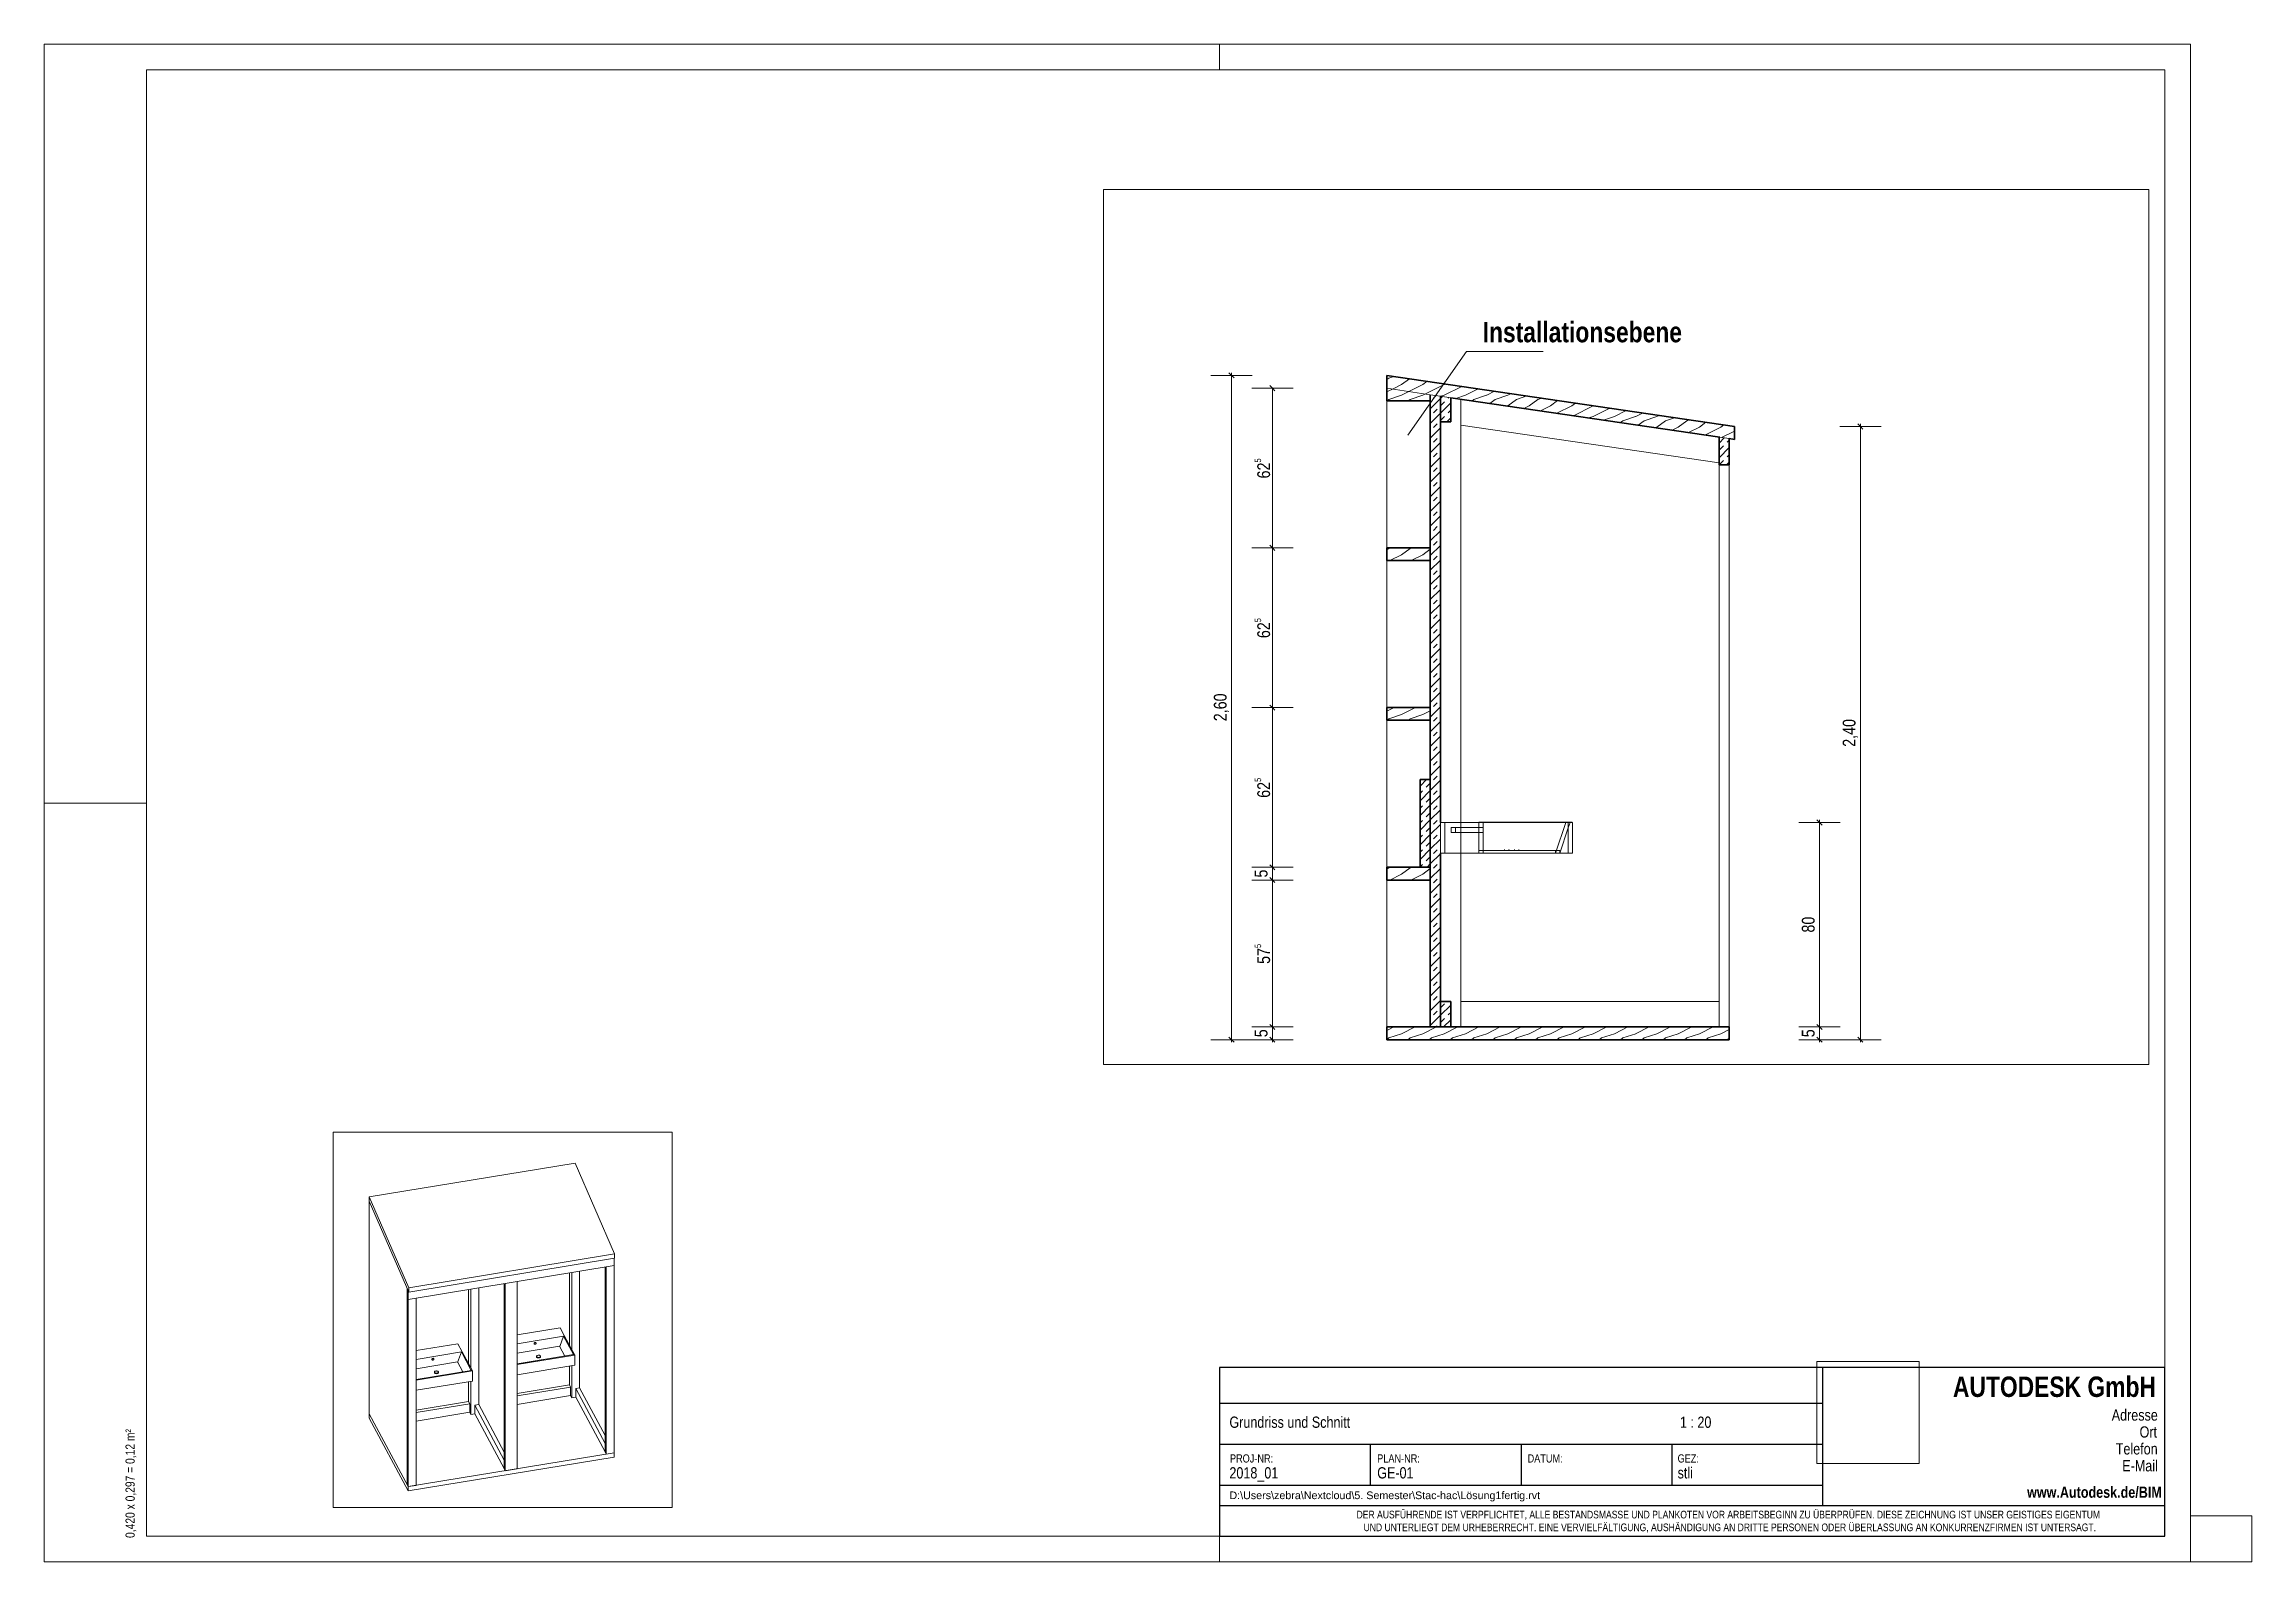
# Paper-space layout 'Layout1' of a CAD drawing. Header units: millimetres. Extents: x -420 to 12, y 0 to 297.
# The model-space entities are those that its viewports show. They can reach past a viewport. Long polylines and large blocks are cut down to what shows.
import ezdxf

# ---------------------------------------------------------------- set-up
doc = ezdxf.new("R2010")
doc.units = ezdxf.units.MM
doc.linetypes.add('_Verdeckte Linien_', pattern=[3, 2, -1])
for name, color, linetype, lineweight in [('A-ANNO-DIMS', 211, 'Continuous', 5), ('A-ANNO-DIMS-20', 211, 'Continuous', 5), ('A-ANNO-NOTE', 131, 'Continuous', 5), ('A-DETL', 90, 'Continuous', 18), ('A-FLOR', 192, 'Continuous', 18), ('A-FLOR-FNSH', 192, 'Continuous', 35), ('A-FLOR-HDLN', 190, '_Verdeckte Linien_', 18), ('A-FLOR-MCUT', 51, 'Continuous', 18), ('A-FLOR-PATT', 8, 'Continuous', 35), ('A-WALL', 113, 'Continuous', 18), ('A-WALL-HDLN', 110, '_Verdeckte Linien_', 18), ('A-WALL-PATT', 111, 'Continuous', 35), ('G-ANNO-TEXT', 231, 'Continuous', 5), ('G-ANNO-TTLB', 6, 'Continuous', 9), ('G-ANNO-TTLB-MEDM', 33, 'Continuous', 30), ('P-SANR-FIXT', 6, 'Continuous', 18), ('P-SANR-FIXT-HDLN', 131, '_Verdeckte Linien_', 18), ('S-BEAM', 12, 'Continuous', 18), ('S-COLS', 52, 'Continuous', 18), ('S-COLS-HDLN', 52, '_Verdeckte Linien_', 18)]:
    doc.layers.add(name, color=color, linetype=linetype, lineweight=lineweight)
doc.layers.add('G-ANNO-NPLT', color=191, linetype='Continuous', plot=False)
doc.styles.add('Arial_1', font='arial.ttf', dxfattribs={"width": 0.8, "height": 50})
doc.styles.add('Arial_2', font='arial.ttf', dxfattribs={"width": 0.8, "height": 1.6})
doc.styles.add('Arial_3', font='arial.ttf', dxfattribs={"width": 0.8, "height": 1.5})
doc.styles.add('Arial_4', font='arial.ttf', dxfattribs={"width": 0.8, "height": 1.8})
doc.styles.add('Arial_5', font='arial.ttf', dxfattribs={"width": 0.8, "height": 2.2})
doc.styles.add('Arial_6', font='arial.ttf', dxfattribs={"height": 1.5})
doc.styles.add('Arial_B', font='', dxfattribs={"width": 0.8, "height": 4})
doc.styles.add('Arial_B_1', font='', dxfattribs={"width": 0.8, "height": 2.2})
doc.styles.get('Arial_B').set_extended_font_data('Arial', bold=True)
doc.styles.get('Arial_B_1').set_extended_font_data('Arial', bold=True)
doc.dimstyles.new('Diagonalstrich_mit_Höhe', dxfattribs={"dimscale": 304.8, "dimtxt": 51.01297, "dimasz": 0.065617, "dimexe": 0.265748, "dimexo": 0.0625, "dimgap": 0.006562, "dimtad": 1, "dimdec": 1, "dimlfac": 0.1, "dimrnd": 0.1, "dimdsep": 46, "dimtxsty": 'Arial_1', "dimblk1": 'OBLIQUE', "dimblk2": 'OBLIQUE', "dimsah": 1, "dimcen": 0.09, "dimdle": 0.032808, "dimazin": 0, "dimtfac": 1, "dimtdec": 4, "dimtix": 1, "dimtmove": 0, "dimatfit": 3, "dimfxl": 0.265748, "dimfxlon": 1, "dimtvp": 1, "dimtolj": 1, "dimtzin": 0, "dimarcsym": 2})
doc.dimstyles.new('Diagonalstrich_mit_Höhe_1', dxfattribs={"dimscale": 304.8, "dimtxt": 51.01297, "dimasz": 0.065617, "dimexe": 0.265748, "dimexo": 0.0625, "dimgap": 0.006562, "dimtad": 1, "dimlfac": 0.001, "dimrnd": 0.001, "dimzin": 0, "dimdsep": 46, "dimtxsty": 'Arial_1', "dimblk1": 'OBLIQUE', "dimblk2": 'OBLIQUE', "dimsah": 1, "dimcen": 0.09, "dimdle": 0.032808, "dimazin": 0, "dimtfac": 1, "dimtdec": 4, "dimtix": 1, "dimtmove": 0, "dimatfit": 3, "dimfxl": 0.265748, "dimfxlon": 1, "dimtvp": 1, "dimtolj": 1, "dimtzin": 0, "dimarcsym": 2})
picture_1 = doc.add_image_def('image1.png', size_in_pixel=(500, 500))
pattern_1 = [(45, (28685.63, 449.26), (-28.7368, 28.7368), [20.32, -20.32]), (45, (28721.55, 456.446), (-28.7368, 28.7368), [])]
pattern_2 = [(216.87, (28726.134, 539.746), (249.8997, 166.60045), [41.65, -374.85]), (206.565, (28776.114, 514.756), (-83.3003, -83.30017), [93.132, -93.132]), (198.435, (28776.114, 473.106), (-166.59946, -83.30023), [52.684, -210.734])]

# ---------------------------------------------------------------- blocks, each defined once
blk = doc.blocks.new('Plankopf mit Schriftfeld - A3-1143254-Grundriss und Schnitt')
at = {"layer": 'A-ANNO-NOTE'}
for p, q in [((-420, 0), (-420, 297)), ((-420, 297), (0, 297)), ((-190, 297), (-190, 292)), ((0, 297), (0, 0)), ((-400, 5), (-400, 292)), ((-400, 292), (-5, 292)), ((-5, 292), (-5, 5)), ((-420, 148.5), (-400, 148.5)), ((-5, 5), (-400, 5)), ((-190, 5), (-190, 0)), ((0, 0), (-420, 0))]:
    blk.add_line(p, q, dxfattribs=at)
at = {"layer": 'G-ANNO-TTLB-MEDM'}
for p, q in [((-5, 38), (-190, 38)), ((-190, 38), (-190, 5)), ((-72, 38), (-72, 11)), ((-5, 5), (-5, 38)), ((-72, 31), (-190, 31)), ((-190, 23), (-72, 23)), ((-160.5, 23), (-160.5, 15)), ((-131, 23), (-131, 15)), ((-101.5, 23), (-101.5, 15)), ((-190, 15), (-72, 15)), ((-190, 11), (-5, 11)), ((-190, 5), (-5, 5))]:
    blk.add_line(p, q, dxfattribs=at)
at = {"layer": 'G-ANNO-TTLB', "lineweight": 5, "insert": (-404.08, 4.68), "char_height": 1.8, "width": 25.2051, "attachment_point": 1, "rotation": 90, "style": 'Arial_4'}
blk.add_mtext('0,420 x 0,297 = 0,12 m²', dxfattribs=at)
at = {"layer": 'G-ANNO-TTLB', "lineweight": 5, "attachment_point": 1}
for s, insert, char_height, width, style in [('PROJ-NR:', (-187.96, 21.04), 1.6, 10.5823, 'Arial_2'), ('PLAN-NR:', (-159.15, 21.04), 1.6, 10.3899, 'Arial_2'), ('DATUM:', (-129.72, 21.04), 1.6, 8.53, 'Arial_2'), ('GEZ:', (-100.37, 21.04), 1.6, 5.1949, 'Arial_2'), ('DER\xa0AUSFÜHRENDE\xa0IST\xa0VERPFLICHTET,\xa0ALLE\xa0BESTANDSMASSE\xa0UND\xa0PLANKOTEN\xa0VOR\xa0ARBEITSBEGINN\xa0ZU\xa0ÜBERPRÜFEN.\xa0DIESE\xa0ZEICHNUNG\xa0IST\xa0UNSER GEISTIGES\xa0EIGENTUM', (-163.18, 10), 1.5, 176.9485, 'Arial_3'), ('UND\xa0UNTERLIEGT\xa0DEM\xa0URHEBERRECHT.\xa0EINE\xa0VERVIELFÄLTIGUNG,\xa0AUSHÄNDIGUNG\xa0AN\xa0DRITTE\xa0PERSONEN\xa0ODER\xa0ÜBERLASSUNG\xa0AN\xa0KONKURRENZFIRMEN\xa0IST\xa0UNTERSAGT. ', (-161.82, 7.5), 1.5, 175.0244, 'Arial_3')]:
    blk.add_mtext(s, dxfattribs=dict(at, insert=insert, char_height=char_height, width=width, style=style))
at = {"layer": 'G-ANNO-TTLB'}
image = blk.add_image(picture_1, insert=(-73.1, 19.23), size_in_units=(20, 20), dxfattribs=at)
image.dxf.flags = 7
blk = doc.blocks.new('Holz Stütze - rechteckig - Holz 120 x 40-2457104-Schnitt 1')
at = {"layer": 'S-COLS'}
for p, q in [((26575.76, 2200), (26575.76, 0)), ((26615.76, 2200), (26615.76, 0))]:
    blk.add_line(p, q, dxfattribs=at)
blk = doc.blocks.new('Waschbecken 08 - 600 x 601-V3-Schnitt 1')
at = {"layer": 'P-SANR-FIXT-HDLN'}
for p, q in [((25652.72, 800), (25652.72, 801.47)), ((25652.72, 801.47), (25652.72, 800.06)), ((25997.72, 801.53), (25981.35, 801.53)), ((25502.72, 799.95), (25502.72, 680)), ((25652.72, 799.95), (25652.72, 690.05)), ((25992.72, 800), (25985.81, 779.26)), ((26002.72, 800), (25985.81, 800)), ((26002.72, 680), (26002.72, 800)), ((25544.93, 780.37), (25544.93, 760.38)), ((25652.72, 780.38), (25635.81, 780.38)), ((25985.71, 778.96), (25952.72, 680)), ((25635.81, 760.38), (25652.72, 760.38)), ((25752.72, 695), (25752.72, 690.05)), ((25775.83, 695), (25775.83, 695)), ((25792.72, 690.05), (25792.72, 695)), ((25652.72, 689.95), (25652.72, 680.05)), ((25935.81, 690), (25939.04, 690)), ((25939.14, 690), (25952.72, 690)), ((25952.72, 680.15), (25952.72, 690)), ((25985.81, 680), (26002.72, 680))]:
    blk.add_line(p, q, dxfattribs=at)
for points, knots in [([(25996.89, 801.49), (25996.81, 801.49), (25996.39, 801.44), (25995.61, 801.3), (25994.25, 800.89), (25993.32, 800.4), (25992.72, 800)], [0.5786021, 0.5786021, 0.5786021, 0.5786021, 0.6, 0.7, 0.8, 1, 1, 1, 1]), ([(26002.72, 800), (26002.12, 800.4), (26001.19, 800.89), (25999.83, 801.3), (25998.78, 801.49), (25998.07, 801.53), (25997.72, 801.53)], [0, 0, 0, 0, 0.2, 0.3, 0.4, 0.5, 0.5, 0.5, 0.5])]:
    blk.add_open_spline(points, degree=3, knots=knots, dxfattribs=at)
blk = doc.blocks.new('Waschbecken 08 - 600 x 601-2394314-Schnitt 1')
at = {"layer": 'P-SANR-FIXT'}
for p, q in [((25980.76, 801.53), (25635.76, 801.53)), ((25635.76, 800), (25635.76, 801.47)), ((25485.76, 800), (25485.76, 680)), ((25635.76, 800), (25485.76, 800)), ((25985.76, 800), (25635.76, 800)), ((25985.76, 680), (25985.76, 800)), ((25485.76, 680), (25985.76, 680))]:
    blk.add_line(p, q, dxfattribs=at)
blk.add_open_spline([(25979.92, 801.49), (25979.85, 801.49), (25979.77, 801.48), (25979.7, 801.47)], degree=3, dxfattribs=at)
blk.add_open_spline([(25985.76, 800), (25985.16, 800.4), (25984.22, 800.89), (25982.86, 801.3), (25981.82, 801.49), (25981.11, 801.53), (25980.76, 801.53)], degree=3, knots=[0, 0, 0, 0, 0.2, 0.3, 0.4, 0.5, 0.5, 0.5, 0.5], dxfattribs=at)
at = {"layer": 'P-SANR-FIXT-HDLN'}
for p, q in [((25635.76, 799.95), (25635.76, 680.05)), ((25975.76, 800), (25935.76, 680)), ((25635.76, 780.38), (25527.97, 780.38)), ((25527.97, 780.38), (25527.97, 760.38)), ((25527.97, 760.38), (25635.76, 760.38)), ((25735.76, 695), (25735.76, 690.05)), ((25755.76, 695), (25755.76, 695)), ((25755.76, 695), (25755.76, 695)), ((25775.76, 690.05), (25775.76, 695)), ((25635.76, 690), (25935.76, 690)), ((25935.76, 680.15), (25935.76, 690))]:
    blk.add_line(p, q, dxfattribs=at)
blk.add_open_spline([(25979.7, 801.47), (25979.35, 801.43), (25978.65, 801.3), (25977.29, 800.89), (25976.36, 800.4), (25975.76, 800)], degree=3, knots=[0.6, 0.6, 0.6, 0.6, 0.7, 0.8, 1, 1, 1, 1], dxfattribs=at)
blk = doc.blocks.new('Waschbecken 08 - 600 x 601-2394314-_3D_ Kopie 2')
at = {"layer": 'P-SANR-FIXT', "lineweight": 9}
for p, q in [((25510.15, -9877.39), (25088.45, -9946.68)), ((25510.15, -9877.39), (25552.81, -9957.05)), ((25088.45, -10033.34), (25543.22, -9958.62)), ((25506.67, -10059.86), (25543.22, -9958.62)), ((25639.91, -10139.18), (25543.22, -9958.62)), ((25552.81, -9957.05), (25652.34, -10142.92)), ((25504.87, -10056.51), (25088.45, -10124.93)), ((25556.48, -10152.89), (25504.87, -10056.51)), ((25088.45, -10229.79), (25639.91, -10139.18)), ((25652.34, -10142.92), (25088.45, -10235.56)), ((25652.34, -10142.92), (25652.34, -10242.83)), ((25279.32, -10155.45), (25279.32, -10159.61)), ((25280.14, -10162.76), (25279.32, -10159.91)), ((25319.32, -10159.61), (25319.32, -10155.45)), ((25652.34, -10242.83), (25088.45, -10335.47))]:
    blk.add_line(p, q, dxfattribs=at)
for points in [[(25543.22, -9958.62, 0), (25545.02, -9957.52, 0), (25547, -9956.78, 0), (25549.03, -9956.45, 0), (25551, -9956.54, 0), (25552.81, -9957.05, 0)], [(25265.19, -10037.29, 0), (25262.71, -10037.42, 0), (25260.4, -10036.96, 0), (25258.41, -10035.97, 0), (25256.89, -10034.49, 0), (25255.93, -10032.64, 0), (25255.6, -10030.54, 0), (25255.93, -10028.33, 0), (25256.89, -10026.17, 0), (25258.41, -10024.19, 0), (25260.4, -10022.54, 0), (25262.71, -10021.33, 0), (25265.19, -10020.64, 0)], [(25265.19, -10020.64, 0), (25267.67, -10020.52, 0), (25269.99, -10020.97, 0), (25271.97, -10021.97, 0), (25273.49, -10023.44, 0), (25274.45, -10025.29, 0), (25274.78, -10027.39, 0), (25274.45, -10029.6, 0), (25273.49, -10031.77, 0), (25271.97, -10033.74, 0), (25269.99, -10035.39, 0), (25267.67, -10036.6, 0), (25265.19, -10037.29, 0)], [(25652.34, -10142.92, 0), (25650, -10141.41, 0), (25647.44, -10140.22, 0), (25644.8, -10139.43, 0), (25642.25, -10139.08, 0), (25639.91, -10139.18, 0)], [(25318.49, -10152.3, 0), (25316.37, -10149.66, 0), (25313.08, -10147.41, 0), (25308.85, -10145.71, 0), (25303.98, -10144.68, 0), (25298.79, -10144.38, 0), (25293.63, -10144.83, 0), (25288.86, -10146.01, 0), (25284.8, -10147.83, 0), (25281.74, -10150.17, 0), (25279.87, -10152.87, 0), (25279.32, -10155.74, 0), (25280.14, -10158.6, 0)], [(25280.14, -10158.6, 0), (25282.27, -10161.24, 0), (25285.55, -10163.49, 0), (25289.78, -10165.19, 0), (25294.65, -10166.22, 0), (25299.85, -10166.52, 0), (25305, -10166.07, 0), (25309.77, -10164.89, 0), (25313.83, -10163.07, 0), (25316.9, -10160.73, 0), (25318.77, -10158.03, 0), (25319.31, -10155.16, 0), (25318.49, -10152.3, 0)], [(25319.31, -10159.32, 0), (25318.77, -10162.2, 0), (25316.9, -10164.9, 0), (25313.83, -10167.24, 0), (25309.77, -10169.06, 0), (25305, -10170.23, 0), (25299.85, -10170.69, 0), (25294.65, -10170.39, 0), (25289.78, -10169.35, 0), (25285.55, -10167.65, 0), (25282.27, -10165.41, 0), (25280.14, -10162.76, 0)]]:
    blk.add_polyline3d(points, dxfattribs=at)
blk = doc.blocks.new('Waschbecken 08 - 600 x 601-V4-_3D_ Kopie 2')
at = {"layer": 'P-SANR-FIXT', "lineweight": 9}
for p, q in [((24510.54, -10031.83), (24100.98, -10099.12)), ((24510.54, -10031.83), (24553.2, -10111.48)), ((24100.98, -10185.79), (24543.61, -10113.06)), ((24507.06, -10214.3), (24543.61, -10113.06)), ((24640.3, -10293.62), (24543.61, -10113.06)), ((24553.2, -10111.48), (24652.73, -10297.35)), ((24505.26, -10210.94), (24100.98, -10277.37)), ((24556.87, -10307.32), (24505.26, -10210.94)), ((24100.98, -10382.23), (24640.3, -10293.62)), ((24652.73, -10297.35), (24100.98, -10388.01)), ((24652.73, -10297.35), (24652.73, -10397.26)), ((24279.71, -10309.89), (24279.71, -10314.05)), ((24319.71, -10314.05), (24319.71, -10309.89)), ((24652.73, -10397.26), (24100.98, -10487.91))]:
    blk.add_line(p, q, dxfattribs=at)
for points in [[(24543.61, -10113.06, 0), (24545.42, -10111.95, 0), (24547.39, -10111.21, 0), (24549.42, -10110.88, 0), (24551.39, -10110.97, 0), (24553.2, -10111.48, 0)], [(24265.58, -10191.73, 0), (24263.1, -10191.85, 0), (24260.79, -10191.4, 0), (24258.81, -10190.4, 0), (24257.28, -10188.93, 0), (24256.32, -10187.08, 0), (24256, -10184.98, 0), (24256.32, -10182.77, 0), (24257.28, -10180.6, 0), (24258.81, -10178.63, 0), (24260.79, -10176.98, 0), (24263.1, -10175.77, 0), (24265.58, -10175.08, 0)], [(24265.58, -10175.08, 0), (24268.07, -10174.95, 0), (24270.38, -10175.4, 0), (24272.36, -10176.4, 0), (24273.89, -10177.88, 0), (24274.85, -10179.73, 0), (24275.17, -10181.83, 0), (24274.85, -10184.04, 0), (24273.89, -10186.2, 0), (24272.36, -10188.18, 0), (24270.38, -10189.82, 0), (24268.07, -10191.04, 0), (24265.58, -10191.73, 0)], [(24318.88, -10306.74, 0), (24316.76, -10304.09, 0), (24313.47, -10301.85, 0), (24309.25, -10300.15, 0), (24304.37, -10299.11, 0), (24299.18, -10298.81, 0), (24294.02, -10299.27, 0), (24289.25, -10300.44, 0), (24285.2, -10302.26, 0), (24282.13, -10304.6, 0), (24280.26, -10307.3, 0), (24279.72, -10310.18, 0), (24280.54, -10313.04, 0)], [(24652.73, -10297.35, 0), (24650.39, -10295.84, 0), (24647.83, -10294.66, 0), (24645.2, -10293.87, 0), (24642.64, -10293.51, 0), (24640.3, -10293.62, 0)], [(24280.54, -10313.04, 0), (24282.66, -10315.68, 0), (24285.95, -10317.92, 0), (24290.17, -10319.62, 0), (24295.05, -10320.66, 0), (24300.24, -10320.96, 0), (24305.4, -10320.51, 0), (24310.17, -10319.33, 0), (24314.22, -10317.51, 0), (24317.29, -10315.17, 0), (24319.16, -10312.47, 0), (24319.7, -10309.59, 0), (24318.88, -10306.74, 0)], [(24280.54, -10317.2, 0), (24279.72, -10314.34, 0), (24279.71, -10314.29, 0)], [(24319.7, -10313.75, 0), (24319.16, -10316.63, 0), (24317.29, -10319.33, 0), (24314.22, -10321.67, 0), (24310.17, -10323.49, 0), (24305.4, -10324.67, 0), (24300.24, -10325.12, 0), (24295.05, -10324.82, 0), (24290.17, -10323.79, 0), (24285.95, -10322.09, 0), (24282.66, -10319.84, 0), (24280.54, -10317.2, 0)]]:
    blk.add_polyline3d(points, dxfattribs=at)
blk = doc.blocks.new('Holz Stütze - rechteckig - Holz 120 x 40-2457104-_3D_ Kopie 2')
at = {"layer": 'S-COLS', "lineweight": 9}
for p, q in [((25088.45, -9424.16), (24973.41, -9443.06)), ((25088.45, -9424.16), (25088.45, -11255.82)), ((24962.03, -9444.93), (24962.03, -11253.48)), ((24973.41, -9443.06), (24973.41, -11274.72)), ((24973.41, -11274.72), (24962.03, -11253.48)), ((25088.45, -11255.82), (24973.41, -11274.72))]:
    blk.add_line(p, q, dxfattribs=at)
blk = doc.blocks.new('Holz Stütze - rechteckig - Holz 80 x 40-2457478-_3D_ Kopie 2')
at = {"layer": 'S-COLS', "lineweight": 9}
for p, q in [((26037.58, -9268.22), (25960.88, -9280.82)), ((26037.58, -9268.22), (26037.58, -11099.87)), ((25949.51, -9282.69), (25949.51, -11091.23)), ((25960.88, -9280.82), (25960.88, -11112.47)), ((25960.88, -11112.47), (25949.51, -11091.23)), ((26037.58, -11099.87), (25960.88, -11112.47))]:
    blk.add_line(p, q, dxfattribs=at)
blk = doc.blocks.new('Holz Stütze - rechteckig - Holz 80 x 40-V5-_3D_ Kopie 2')
at = {"layer": 'S-COLS', "lineweight": 9}
for p, q in [((24012.91, -9577.76), (24012.91, -11409.42)), ((24024.28, -9599.01), (24012.91, -9577.76)), ((24100.98, -9586.41), (24024.28, -9599.01)), ((24100.98, -9586.41), (24100.98, -11418.06)), ((24024.28, -9599.01), (24024.28, -11430.66)), ((24024.28, -11430.66), (24012.91, -11409.42)), ((24100.98, -11418.06), (24024.28, -11430.66))]:
    blk.add_line(p, q, dxfattribs=at)
blk = doc.blocks.new('DIMBLOCK30-Schnitt 1')
at = {"layer": 'A-ANNO-DIMS-20', "lineweight": 9}
for p, q in [((28687.46, 2500), (28677.46, 2510)), ((28687.46, 2500), (28697.46, 2490)), ((28687.46, 1875), (28677.46, 1885)), ((28687.46, 1875), (28697.46, 1865))]:
    blk.add_line(p, q, dxfattribs=at)
at = {"layer": 'A-ANNO-DIMS-20'}
for p, q in [((28768.46, 2500), (28606.46, 2500)), ((28687.46, 2500), (28687.46, 1875)), ((28687.46, 2500), (28768.46, 2500)), ((28768.46, 1875), (28606.46, 1875)), ((28687.46, 1875), (28768.46, 1875))]:
    blk.add_line(p, q, dxfattribs=at)
at = {"layer": 'A-ANNO-DIMS-20', "color": 0, "insert": (28618.2, 2146.69), "char_height": 50, "width": 97.9441, "attachment_point": 1, "rotation": 90, "line_spacing_factor": 0.941778, "style": 'Arial_1'}
blk.add_mtext('62\\A2\\H0.5x;\\S5^  ;\\H2x;', dxfattribs=at)
blk = doc.blocks.new('_Oblique')
at = {"color": 0, "linetype": 'ByBlock', "lineweight": -2}
blk.add_line((-0.5, -0.5), (0.5, 0.5), dxfattribs=at)
blk = doc.blocks.new('DIMBLOCK31-Schnitt 1')
at = {"layer": 'A-ANNO-DIMS-20', "lineweight": 9}
for p, q in [((28687.46, 1875), (28677.46, 1885)), ((28687.46, 1875), (28697.46, 1865)), ((28687.46, 1250), (28677.46, 1260)), ((28687.46, 1250), (28697.46, 1240))]:
    blk.add_line(p, q, dxfattribs=at)
at = {"layer": 'A-ANNO-DIMS-20'}
for p, q in [((28768.46, 1875), (28606.46, 1875)), ((28687.46, 1875), (28687.46, 1250)), ((28687.46, 1875), (28768.46, 1875)), ((28768.46, 1250), (28606.46, 1250)), ((28687.46, 1250), (28768.46, 1250))]:
    blk.add_line(p, q, dxfattribs=at)
at = {"layer": 'A-ANNO-DIMS-20', "color": 0, "insert": (28618.2, 1521.69), "char_height": 50, "width": 97.9441, "attachment_point": 1, "rotation": 90, "line_spacing_factor": 0.941778, "style": 'Arial_1'}
blk.add_mtext('62\\A2\\H0.5x;\\S5^  ;\\H2x;', dxfattribs=at)
blk = doc.blocks.new('DIMBLOCK32-Schnitt 1')
at = {"layer": 'A-ANNO-DIMS-20', "lineweight": 9}
for p, q in [((28687.46, 1250), (28677.46, 1260)), ((28687.46, 1250), (28697.46, 1240)), ((28687.46, 625), (28677.46, 635)), ((28687.46, 625), (28697.46, 615))]:
    blk.add_line(p, q, dxfattribs=at)
at = {"layer": 'A-ANNO-DIMS-20'}
for p, q in [((28768.46, 1250), (28606.46, 1250)), ((28687.46, 1250), (28687.46, 625)), ((28687.46, 1250), (28768.46, 1250)), ((28768.46, 625), (28606.46, 625)), ((28687.46, 625), (28768.46, 625))]:
    blk.add_line(p, q, dxfattribs=at)
at = {"layer": 'A-ANNO-DIMS-20', "color": 0, "insert": (28618.2, 896.69), "char_height": 50, "width": 97.9441, "attachment_point": 1, "rotation": 90, "line_spacing_factor": 0.941778, "style": 'Arial_1'}
blk.add_mtext('62\\A2\\H0.5x;\\S5^  ;\\H2x;', dxfattribs=at)
blk = doc.blocks.new('DIMBLOCK33-Schnitt 1')
at = {"layer": 'A-ANNO-DIMS-20', "lineweight": 9}
for p, q in [((28687.46, 625), (28677.46, 635)), ((28687.46, 625), (28697.46, 615)), ((28687.46, 575), (28677.46, 585)), ((28687.46, 575), (28697.46, 565))]:
    blk.add_line(p, q, dxfattribs=at)
at = {"layer": 'A-ANNO-DIMS-20'}
for p, q in [((28768.46, 625), (28606.46, 625)), ((28687.46, 625), (28687.46, 575)), ((28687.46, 625), (28768.46, 625)), ((28768.46, 575), (28606.46, 575)), ((28687.46, 575), (28768.46, 575))]:
    blk.add_line(p, q, dxfattribs=at)
at = {"layer": 'A-ANNO-DIMS-20', "color": 0, "insert": (28618.2, 584.7), "char_height": 50, "width": 36.729, "attachment_point": 1, "rotation": 90, "line_spacing_factor": 0.941778, "style": 'Arial_1'}
blk.add_mtext('5', dxfattribs=at)
blk = doc.blocks.new('DIMBLOCK34-Schnitt 1')
at = {"layer": 'A-ANNO-DIMS-20', "lineweight": 9}
for p, q in [((28687.46, 575), (28677.46, 585)), ((28687.46, 575), (28697.46, 565)), ((28687.46, 0), (28677.46, 10)), ((28687.46, 0), (28697.46, -10))]:
    blk.add_line(p, q, dxfattribs=at)
at = {"layer": 'A-ANNO-DIMS-20'}
for p, q in [((28768.46, 575), (28606.46, 575)), ((28687.46, 575), (28687.46, 0)), ((28687.46, 575), (28768.46, 575)), ((28768.46, 0), (28606.46, 0)), ((28687.46, 0), (28768.46, 0))]:
    blk.add_line(p, q, dxfattribs=at)
at = {"layer": 'A-ANNO-DIMS-20', "color": 0, "insert": (28618.2, 246.69), "char_height": 50, "width": 97.9441, "attachment_point": 1, "rotation": 90, "line_spacing_factor": 0.941778, "style": 'Arial_1'}
blk.add_mtext('57\\A2\\H0.5x;\\S5^  ;\\H2x;', dxfattribs=at)
blk = doc.blocks.new('DIMBLOCK35-Schnitt 1')
at = {"layer": 'A-ANNO-DIMS-20', "lineweight": 9}
for p, q in [((28687.46, 0), (28677.46, 10)), ((28687.46, 0), (28697.46, -10)), ((28687.46, -50), (28677.46, -40)), ((28687.46, -50), (28697.46, -60))]:
    blk.add_line(p, q, dxfattribs=at)
at = {"layer": 'A-ANNO-DIMS-20'}
for p, q in [((28768.46, 0), (28606.46, 0)), ((28687.46, 0), (28687.46, -60)), ((28687.46, 0), (28768.46, 0)), ((28768.46, -50), (28606.46, -50)), ((28687.46, -50), (28768.46, -50))]:
    blk.add_line(p, q, dxfattribs=at)
at = {"layer": 'A-ANNO-DIMS-20', "color": 0, "insert": (28618.2, -40.3), "char_height": 50, "width": 36.729, "attachment_point": 1, "rotation": 90, "line_spacing_factor": 0.941778, "style": 'Arial_1'}
blk.add_mtext('5', dxfattribs=at)
blk = doc.blocks.new('DIMBLOCK36-Schnitt 1')
at = {"layer": 'A-ANNO-DIMS-20', "lineweight": 9}
for p, q in [((28527.46, 2550), (28517.46, 2560)), ((28527.46, 2550), (28537.46, 2540)), ((28527.46, -50), (28517.46, -40)), ((28527.46, -50), (28537.46, -60))]:
    blk.add_line(p, q, dxfattribs=at)
at = {"layer": 'A-ANNO-DIMS-20'}
for p, q in [((28527.46, 2560), (28527.46, -60)), ((28608.46, 2550), (28446.46, 2550)), ((28527.46, 2550), (28608.46, 2550)), ((28608.46, -50), (28446.46, -50)), ((28527.46, -50), (28608.46, -50))]:
    blk.add_line(p, q, dxfattribs=at)
at = {"layer": 'A-ANNO-DIMS-20', "color": 0, "insert": (28458.2, 1196.44), "char_height": 50, "width": 128.5516, "attachment_point": 1, "rotation": 90, "line_spacing_factor": 0.941778, "style": 'Arial_1'}
blk.add_mtext('2,60', dxfattribs=at)
blk = doc.blocks.new('DIMBLOCK37-Schnitt 1')
at = {"layer": 'A-ANNO-DIMS-20', "lineweight": 9}
for p, q in [((30988.55, 2350), (30978.55, 2360)), ((30988.55, 2350), (30998.55, 2340)), ((30988.55, -50), (30978.55, -40)), ((30988.55, -50), (30998.55, -60))]:
    blk.add_line(p, q, dxfattribs=at)
at = {"layer": 'A-ANNO-DIMS-20'}
for p, q in [((30988.55, 2360), (30988.55, -60)), ((30907.55, 2350), (31069.55, 2350)), ((30988.55, 2350), (30907.55, 2350)), ((30907.55, -50), (31069.55, -50)), ((30988.55, -50), (30907.55, -50))]:
    blk.add_line(p, q, dxfattribs=at)
at = {"layer": 'A-ANNO-DIMS-20', "color": 0, "insert": (30919.29, 1096.44), "char_height": 50, "width": 128.5516, "attachment_point": 1, "rotation": 90, "line_spacing_factor": 0.941778, "style": 'Arial_1'}
blk.add_mtext('2,40', dxfattribs=at)
blk = doc.blocks.new('DIMBLOCK38-Schnitt 1')
at = {"layer": 'A-ANNO-DIMS-20', "lineweight": 9}
for p, q in [((30828.55, 800), (30818.55, 810)), ((30828.55, 800), (30838.55, 790)), ((30828.55, 0), (30818.55, 10)), ((30828.55, 0), (30838.55, -10))]:
    blk.add_line(p, q, dxfattribs=at)
at = {"layer": 'A-ANNO-DIMS-20'}
for p, q in [((30828.55, 810), (30828.55, 0)), ((30747.55, 800), (30909.55, 800)), ((30828.55, 800), (30747.55, 800)), ((30747.55, 0), (30909.55, 0)), ((30828.55, 0), (30747.55, 0))]:
    blk.add_line(p, q, dxfattribs=at)
at = {"layer": 'A-ANNO-DIMS-20', "color": 0, "insert": (30759.29, 369.39), "char_height": 50, "width": 73.4581, "attachment_point": 1, "rotation": 90, "line_spacing_factor": 0.941778, "style": 'Arial_1'}
blk.add_mtext('80', dxfattribs=at)
blk = doc.blocks.new('DIMBLOCK39-Schnitt 1')
at = {"layer": 'A-ANNO-DIMS-20', "lineweight": 9}
for p, q in [((30828.55, 0), (30818.55, 10)), ((30828.55, 0), (30838.55, -10)), ((30828.55, -50), (30818.55, -40)), ((30828.55, -50), (30838.55, -60))]:
    blk.add_line(p, q, dxfattribs=at)
at = {"layer": 'A-ANNO-DIMS-20'}
for p, q in [((30747.55, 0), (30909.55, 0)), ((30828.55, 0), (30747.55, 0)), ((30828.55, 0), (30828.55, -60)), ((30747.55, -50), (30909.55, -50)), ((30828.55, -50), (30747.55, -50))]:
    blk.add_line(p, q, dxfattribs=at)
at = {"layer": 'A-ANNO-DIMS-20', "color": 0, "insert": (30759.29, -40.3), "char_height": 50, "width": 36.729, "attachment_point": 1, "rotation": 90, "line_spacing_factor": 0.941778, "style": 'Arial_1'}
blk.add_mtext('5', dxfattribs=at)

msp = doc.modelspace()

# ---------------------------------------------------------------- hatches: boundary and pattern name
at = {"layer": 'A-FLOR-PATT', "lineweight": 5}
h = msp.add_hatch(dxfattribs=at)
h.set_pattern_fill('FP_7', color=256, style=0, pattern_type=2)
h.set_pattern_definition(pattern_2)
h.paths.add_polyline_path([(30495.258, 2299.462), (30495.258, 2350), (29135.258, 2550), (29135.258, 2500), (29305.258, 2500), (29305.258, 2474.462), (30475.258, 2302.403)], flags=0)
h = msp.add_hatch(dxfattribs=at)
h.set_pattern_fill('FP_7', color=256, style=0, pattern_type=2)
h.set_pattern_definition(pattern_2)
h.paths.add_polyline_path([(29135.258, 2450), (29305.258, 2450), (29305.258, 2500), (29135.258, 2500)], flags=0)
h = msp.add_hatch(dxfattribs=at)
h.set_pattern_fill('FP_7', color=256, style=0, pattern_type=2)
h.set_pattern_definition(pattern_2)
h.paths.add_polyline_path([(29305.258, 1825), (29305.258, 1875), (29135.258, 1875), (29135.258, 1825)], flags=0)
h = msp.add_hatch(dxfattribs=at)
h.set_pattern_fill('FP_7', color=256, style=0, pattern_type=2)
h.set_pattern_definition(pattern_2)
h.paths.add_polyline_path([(29305.258, 1200), (29305.258, 1250), (29135.258, 1250), (29135.258, 1200)], flags=0)
h = msp.add_hatch(dxfattribs=at)
h.set_pattern_fill('FP_7', color=256, style=0, pattern_type=2)
h.set_pattern_definition(pattern_2)
h.paths.add_polyline_path([(29305.258, 575), (29305.258, 625), (29135.258, 625), (29135.258, 575)], flags=0)
h = msp.add_hatch(dxfattribs=at)
h.set_pattern_fill('FP_7', color=256, style=0, pattern_type=2)
h.set_pattern_definition(pattern_2)
h.paths.add_polyline_path([(29135.258, -50), (30475.258, -50), (30475.258, 0), (29135.258, 0)], flags=0)
at = {"layer": 'A-WALL-PATT', "lineweight": 5}
h = msp.add_hatch(dxfattribs=at)
h.set_pattern_fill('FP_6', color=256, style=0, pattern_type=2)
h.set_pattern_definition(pattern_1)
h.paths.add_polyline_path([(29345.258, 0), (29345.258, 2468.58), (29305.258, 2474.462), (29305.258, 0)], flags=0)
h = msp.add_hatch(dxfattribs=at)
h.set_pattern_fill('FP_6', color=256, style=0, pattern_type=2)
h.set_pattern_definition(pattern_1)
h.paths.add_polyline_path([(29385.258, 2368.917), (29385.258, 2462.698), (29345.258, 2468.58), (29345.258, 2368.917)], flags=0)
h = msp.add_hatch(dxfattribs=at)
h.set_pattern_fill('FP_6', color=256, style=0, pattern_type=2)
h.set_pattern_definition(pattern_1)
h.paths.add_polyline_path([(30475.258, 2200), (30475.258, 2302.403), (30438.054, 2307.875), (30435.258, 2307.875), (30435.258, 2200)], flags=0)
h = msp.add_hatch(dxfattribs=at)
h.set_pattern_fill('FP_6', color=256, style=0, pattern_type=2)
h.set_pattern_definition(pattern_1)
h.paths.add_polyline_path([(29265.258, 625), (29305.258, 625), (29305.258, 968.371), (29265.258, 968.371), (29265.258, 709.048)], flags=0)
h = msp.add_hatch(dxfattribs=at)
h.set_pattern_fill('FP_6', color=256, style=0, pattern_type=2)
h.set_pattern_definition(pattern_1)
h.paths.add_polyline_path([(29385.258, 0), (29385.258, 100), (29345.258, 100), (29345.258, 0)], flags=0)

# ---------------------------------------------------------------- linework, layer by layer
at = {"layer": 'A-FLOR', "lineweight": 9}
for p, q in [((34815.169, -8265.211), (32801.868, -8595.999)), ((35201.912, -9153.954), (34815.169, -8265.211)), ((32801.868, -8595.999), (33188.611, -9484.743)), ((32801.868, -8595.999), (32801.868, -8638.075)), ((33188.611, -9526.819), (32801.868, -8638.075)), ((33188.611, -9484.743), (35201.912, -9153.954)), ((35201.912, -9196.031), (35201.912, -9153.954)), ((35201.912, -9196.031), (33188.611, -9526.819)), ((33188.611, -9484.743), (33188.611, -9526.819)), ((32801.868, -10719.052), (33182.924, -11430.661)), ((32801.868, -10760.68), (32801.868, -10719.052)), ((33182.924, -11472.289), (32801.868, -10760.68)), ((33182.924, -11430.661), (35196.225, -11099.873)), ((35196.225, -11099.873), (35196.225, -11141.501)), ((35196.225, -11141.501), (33182.924, -11472.289)), ((33182.924, -11430.661), (33182.924, -11472.289))]:
    msp.add_line(p, q, dxfattribs=at)
at = {"layer": 'A-FLOR-FNSH', "color": 7}
for p, q in [((29135.258, 2550), (29135.258, 2450)), ((30495.258, 2350), (29135.258, 2550)), ((29305.258, 2450), (29305.258, 2474.462)), ((29385.258, 2462.698), (30438.054, 2307.875)), ((29135.258, 2450), (29305.258, 2450)), ((30495.258, 2299.462), (30495.258, 2350)), ((30475.258, 2302.403), (30495.258, 2299.462)), ((29305.258, 1875), (29135.258, 1875)), ((29135.258, 1875), (29135.258, 1825)), ((29135.258, 1825), (29305.258, 1825)), ((29305.258, 1250), (29135.258, 1250)), ((29135.258, 1250), (29135.258, 1200)), ((29135.258, 1200), (29305.258, 1200)), ((29265.258, 625), (29135.258, 625)), ((29135.258, 625), (29135.258, 575)), ((29135.258, 575), (29305.258, 575)), ((30475.258, 0), (29135.258, 0)), ((29135.258, 0), (29135.258, -50)), ((30475.258, -50), (30475.258, 0)), ((29135.258, -50), (30475.258, -50))]:
    msp.add_line(p, q, dxfattribs=at)
at = {"layer": 'A-FLOR-HDLN'}
msp.add_line((29305.258, 2474.462), (29135.308, 2499.455), dxfattribs=at)
at = {"layer": 'A-FLOR-MCUT'}
for p, q in [((29345.258, 2468.58), (29385.258, 2462.698)), ((30438.054, 2307.875), (30475.258, 2302.403))]:
    msp.add_line(p, q, dxfattribs=at)
at = {"layer": 'A-WALL'}
for p, q in [((29345.258, 2468.58), (29305.258, 2474.462)), ((29135.258, 2450), (29135.258, 1875)), ((29135.258, 1825), (29135.258, 1250)), ((29135.258, 1200), (29135.258, 625)), ((29135.258, 575), (29135.258, 0)), ((30435.258, 100), (29425.258, 100)), ((30435.258, 0), (30435.258, 100))]:
    msp.add_line(p, q, dxfattribs=at)
at = {"layer": 'A-WALL', "color": 7, "lineweight": 35}
for p, q in [((29345.258, 2468.58), (29345.258, 800)), ((29385.258, 2368.917), (29385.258, 2462.698)), ((29305.258, 2450), (29305.258, 0)), ((29345.258, 2368.917), (29385.258, 2368.917)), ((30435.258, 2307.875), (30435.258, 2200)), ((30438.054, 2307.875), (30435.258, 2307.875)), ((30475.258, 2200), (30475.258, 2302.403)), ((30435.258, 2200), (30475.258, 2200)), ((29265.258, 968.371), (29265.258, 625)), ((29305.258, 968.371), (29265.258, 968.371)), ((29345.258, 680), (29345.258, 0)), ((29265.258, 625), (29305.258, 625)), ((29385.258, 100), (29345.258, 100)), ((29385.258, 0), (29385.258, 100))]:
    msp.add_line(p, q, dxfattribs=at)
at = {"layer": 'A-WALL', "lineweight": 9}
for p, q in [((32801.868, -8638.075), (32801.868, -10719.052)), ((35196.225, -9268.219), (35196.225, -9196.965)), ((33182.924, -9599.007), (35196.225, -9268.219)), ((33171.549, -11409.419), (33171.549, -9487.609)), ((33172.344, -9489.437), (33171.549, -9487.952)), ((33182.924, -9513.749), (33182.924, -9599.007)), ((33182.924, -9599.007), (33171.549, -9577.765)), ((34247.097, -10519.674), (34759.841, -10435.43)), ((34759.841, -10435.43), (34771.216, -10456.672)), ((34771.216, -10456.672), (34247.097, -10542.785)), ((34771.216, -10539.929), (34771.216, -10456.672)), ((34859.288, -10465.312), (34820.939, -10471.613)), ((34859.288, -10465.312), (35108.153, -10930.06)), ((35108.153, -11007.975), (34820.939, -10471.613)), ((34820.939, -10471.613), (34820.939, -10554.87)), ((34247.097, -10626.042), (34771.216, -10539.929)), ((34820.939, -10554.87), (35108.153, -11091.232)), ((33259.621, -10681.918), (33772.365, -10597.674)), ((33772.365, -10597.674), (33783.74, -10618.916)), ((33783.74, -10618.916), (33259.621, -10705.029)), ((33783.74, -10702.173), (33783.74, -10618.916)), ((33871.812, -10627.556), (33833.463, -10633.857)), ((33871.812, -10627.556), (34120.676, -11092.303)), ((34120.676, -11170.219), (33833.463, -10633.857)), ((33833.463, -10633.857), (33833.463, -10717.114)), ((33259.621, -10788.286), (33783.74, -10702.173)), ((33833.463, -10717.114), (34120.676, -11253.476)), ((35108.153, -11091.232), (35108.153, -11007.975)), ((34120.676, -11253.476), (34120.676, -11170.219))]:
    msp.add_line(p, q, dxfattribs=at)
at = {"layer": 'A-WALL-HDLN'}
for p, q in [((29305.258, 2474.462), (29135.258, 2499.462)), ((30435.258, 2307.924), (30435.258, 2308.236))]:
    msp.add_line(p, q, dxfattribs=at)
at = {"layer": 'S-BEAM'}
msp.add_line((30435.258, 2207.21), (29425.258, 2355.74), dxfattribs=at)
at = {"layer": 'S-COLS'}
for p, q in [((29425.258, 2456.765), (29425.258, 800)), ((29425.258, 680), (29425.258, 0))]:
    msp.add_line(p, q, dxfattribs=at)
at = {"layer": 'S-COLS', "lineweight": 9}
for p, q in [((34859.288, -10465.312), (34859.288, -9323.578)), ((34782.59, -9336.18), (34782.59, -10089.904)), ((34759.841, -9339.917), (34759.841, -10047.42)), ((33871.812, -10627.556), (33871.812, -9485.822)), ((33772.365, -9502.161), (33772.365, -10224.509)), ((33795.114, -9498.423), (33795.114, -10266.994)), ((34759.841, -10251.227), (34759.841, -10435.43)), ((34782.59, -10247.489), (34782.59, -10561.171)), ((33795.114, -10399.932), (33795.114, -10723.415)), ((33772.365, -10403.67), (33772.365, -10597.674)), ((34782.59, -10561.171), (34771.216, -10539.929)), ((34820.939, -10554.87), (34782.59, -10561.171)), ((33795.114, -10723.415), (33783.74, -10702.173)), ((33833.463, -10717.114), (33795.114, -10723.415))]:
    msp.add_line(p, q, dxfattribs=at)
at = {"layer": 'S-COLS-HDLN'}
for p, q in [((29425.258, 799.95), (29425.258, 780.428)), ((29425.258, 780.329), (29425.258, 760.428)), ((29425.258, 760.329), (29425.258, 680.05))]:
    msp.add_line(p, q, dxfattribs=at)

# ---------------------------------------------------------------- block references
at = {"layer": 'P-SANR-FIXT', "linetype": '_Verdeckte Linien_'}
for name in ['Waschbecken 08 - 600 x 601-2394314-Schnitt 1', 'Waschbecken 08 - 600 x 601-V3-Schnitt 1']:
    msp.add_blockref(name, (3859.501, 0), dxfattribs=at)
at = {"layer": 'P-SANR-FIXT', "lineweight": 9}
for name in ['Waschbecken 08 - 600 x 601-2394314-_3D_ Kopie 2', 'Waschbecken 08 - 600 x 601-V4-_3D_ Kopie 2']:
    msp.add_blockref(name, (9158.642, 0), dxfattribs=at)
at = {"layer": 'S-COLS'}
msp.add_blockref('Holz Stütze - rechteckig - Holz 120 x 40-2457104-Schnitt 1', (3859.501, 0), dxfattribs=at)
at = {"layer": 'S-COLS', "lineweight": 9}
for name in ['Holz Stütze - rechteckig - Holz 80 x 40-2457478-_3D_ Kopie 2', 'Holz Stütze - rechteckig - Holz 120 x 40-2457104-_3D_ Kopie 2', 'Holz Stütze - rechteckig - Holz 80 x 40-V5-_3D_ Kopie 2']:
    msp.add_blockref(name, (9158.642, 0), dxfattribs=at)

# ---------------------------------------------------------------- dimensions: what is measured, and where the dimension line sits
at = {"layer": 'A-ANNO-DIMS'}
for base, p1, p2, dimstyle, override, picture, middle in [((28527.464, -50), (28608.464, 2550), (28608.464, -50), 'Diagonalstrich_mit_Höhe_1', {"dimpost": '<>', "dimfxl": 2600}, 'DIMBLOCK36-Schnitt 1', (28499.935, 1250)), ((30988.554, -50), (30907.554, 2350), (30907.554, -50), 'Diagonalstrich_mit_Höhe_1', {"dimpost": '<>', "dimfxl": 2400}, 'DIMBLOCK37-Schnitt 1', (30961.026, 1150)), ((30828.554, 0), (30747.554, 800), (30747.554, 0), 'Diagonalstrich_mit_Höhe', {"dimpost": '<>', "dimfxl": 800}, 'DIMBLOCK38-Schnitt 1', (30801.026, 400)), ((28687.464, 575), (28768.464, 625), (28768.464, 575), 'Diagonalstrich_mit_Höhe', {"dimpost": '<>', "dimfxl": 50}, 'DIMBLOCK33-Schnitt 1', (28660.038, 600)), ((28687.464, -50), (28768.464, 0), (28768.464, -50), 'Diagonalstrich_mit_Höhe', {"dimpost": '<>', "dimfxl": 50}, 'DIMBLOCK35-Schnitt 1', (28660.038, -25)), ((30828.554, -50), (30747.554, 0), (30747.554, -50), 'Diagonalstrich_mit_Höhe', {"dimpost": '<>', "dimfxl": 50}, 'DIMBLOCK39-Schnitt 1', (30801.128, -25))]:
    dim = msp.add_linear_dim(base=base, p1=p1, p2=p2, angle=90, dimstyle=dimstyle, override=override, dxfattribs=at)
    dim.commit()
    dim.dimension.update_dxf_attribs({"geometry": picture, "text_midpoint": middle})
for base, p1, p2, text, override, picture, middle in [((28687.464, 1875), (28768.464, 2500), (28768.464, 1875), '\\A1;62\\Q;{\\A1;{\\H0.5x;\\S5^ ;}}', {"dimpost": '<>', "dimfxl": 625}, 'DIMBLOCK30-Schnitt 1', (28659.935, 2187.5)), ((28687.464, 1250), (28768.464, 1875), (28768.464, 1250), '\\A1;62\\Q;{\\A1;{\\H0.5x;\\S5^ ;}}', {"dimpost": '<>', "dimfxl": 625}, 'DIMBLOCK31-Schnitt 1', (28659.935, 1562.5)), ((28687.464, 625), (28768.464, 1250), (28768.464, 625), '\\A1;62\\Q;{\\A1;{\\H0.5x;\\S5^ ;}}', {"dimpost": '<>', "dimfxl": 625}, 'DIMBLOCK32-Schnitt 1', (28659.935, 937.5)), ((28687.464, 0), (28768.464, 575), (28768.464, 0), '\\A1;57\\Q;{\\A1;{\\H0.5x;\\S5^ ;}}', {"dimpost": '<>', "dimfxl": 575}, 'DIMBLOCK34-Schnitt 1', (28660.038, 287.5))]:
    dim = msp.add_linear_dim(base=base, p1=p1, p2=p2, angle=90, text=text, dimstyle='Diagonalstrich_mit_Höhe', override=override, dxfattribs=at)
    dim.commit()
    dim.dimension.update_dxf_attribs({"geometry": picture, "text_midpoint": middle})

psp = doc.layouts.get("Layout1")

# ---------------------------------------------------------------- linework, layer by layer
at = {"layer": 'A-DETL'}
for p, q in [((-153.14, 220.48), (-141.67, 236.86)), ((-141.67, 236.86), (-126.67, 236.86))]:
    psp.add_line(p, q, dxfattribs=at)

# ---------------------------------------------------------------- block references
at = {"layer": 'G-ANNO-TTLB', "lineweight": 5}
psp.add_blockref('Plankopf mit Schriftfeld - A3-1143254-Grundriss und Schnitt', (0, 0), dxfattribs=at)

# ---------------------------------------------------------------- texts
at = {"layer": 'G-ANNO-TEXT', "color": 7, "insert": (-138.51, 242.65), "char_height": 4, "width": 47.524, "attachment_point": 1, "style": 'Arial_B'}
psp.add_mtext('Installationsebene', dxfattribs=at)
at = {"layer": 'G-ANNO-TTLB', "lineweight": 5, "attachment_point": 1}
for s, insert, char_height, width, style in [('AUTODESK GmbH', (-46.49, 36.27), 4, 48.2937, 'Arial_B'), ('Grundriss und Schnitt', (-188.07, 28.43), 2.2, 27.9629, 'Arial_5'), (' 1 : 20', (-100.59, 28.43), 2.2, 8.1451, 'Arial_5'), ('Adresse', (-15.42, 29.83), 2.2, 10.6464, 'Arial_5'), ('Ort', (-9.97, 26.52), 2.2, 4.0405, 'Arial_5'), ('Telefon', (-14.63, 23.21), 2.2, 9.6844, 'Arial_5'), ('2018_01', (-188.07, 18.52), 2.2, 11.2236, 'Arial_5'), ('GE-01', (-159.15, 18.52), 2.2, 8.3376, 'Arial_5'), ('stli', (-100.37, 18.52), 2.2, 3.5916, 'Arial_5'), ('E-Mail', (-13.36, 19.9), 2.2, 8.1451, 'Arial_5'), ('www.Autodesk.de/BIM', (-31.98, 14.73), 2.2, 30.7207, 'Arial_B_1')]:
    psp.add_mtext(s, dxfattribs=dict(at, insert=insert, char_height=char_height, width=width, style=style))
at = {"layer": 'G-ANNO-TTLB', "lineweight": 5, "insert": (-188.07, 13.77), "char_height": 1.5, "width": 72.6488, "attachment_point": 1, "line_spacing_factor": 0.941778, "style": 'Arial_6'}
psp.add_mtext('D:\\\\Users\\\\zebra\\\\Nextcloud\\\\5. Semester\\\\Stac-hac\\\\Lösung1fertig.rvt', dxfattribs=at)

# ---------------------------------------------------------------- viewports
at = {"layer": '0'}
psp.add_viewport(center=(6, 4.5), size=(12, 9), view_center_point=(6, 4.5), view_height=12, dxfattribs=at)
at = {"layer": 'G-ANNO-NPLT'}
for center, size, view_center_point, view_height, status in [((-110.45, 182.93), (204.53, 171.2006), (30071.51, 1565.047), 3424.0125, 3), ((-330.29, 47.37), (66.3, 73.45), (34105.901, -9797.895), 3672.5061, 4)]:
    psp.add_viewport(center=center, size=size, view_center_point=view_center_point, view_height=view_height, status=status, dxfattribs=at)

doc.saveas('drawing.dxf')
